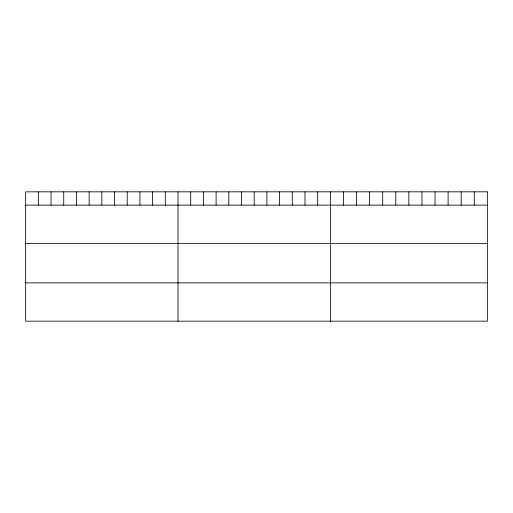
<?xml version="1.0" encoding="UTF-8"?>
<svg xmlns="http://www.w3.org/2000/svg" width="513" height="513" viewBox="0 0 513 513"><rect width="100%" height="100%" fill="white"/><g stroke="black" fill="none" stroke-linecap="round" stroke-linejoin="round"><path stroke-width="0.77" d="M25.65 205.117L487.35 205.117M25.65 243.419L487.35 243.419M25.65 282.875L487.35 282.875M474.269 191.824L474.269 205.117M461.187 191.824L461.187 205.117M448.105 191.824L448.105 205.117M435.024 191.824L435.024 205.117M421.942 191.824L421.942 205.117M408.861 191.824L408.861 205.117M395.78 191.824L395.78 205.117M382.698 191.824L382.698 205.117M369.616 191.824L369.616 205.117M356.535 191.824L356.535 205.117M343.454 191.824L343.454 205.117M330.372 191.824L330.372 321.176M317.675 191.824L317.675 205.117M304.978 191.824L304.978 205.117M292.282 191.824L292.282 205.117M279.585 191.824L279.585 205.117M266.888 191.824L266.888 205.117M254.191 191.824L254.191 205.117M241.495 191.824L241.495 205.117M228.798 191.824L228.798 205.117M216.101 191.824L216.101 205.117M203.404 191.824L203.404 205.117M190.708 191.824L190.708 205.117M178.011 191.824L178.011 321.176M165.314 191.824L165.314 205.117M152.618 191.824L152.618 205.117M139.921 191.824L139.921 205.117M127.224 191.824L127.224 205.117M114.527 191.824L114.527 205.117M101.831 191.824L101.831 205.117M89.134 191.824L89.134 205.117M76.437 191.824L76.437 205.117M63.74 191.824L63.74 205.117M51.043 191.824L51.043 205.117M38.347 191.824L38.347 205.117M487.35 191.824L25.65 191.824L25.65 321.176L487.35 321.176L487.35 191.824"/></g></svg>
